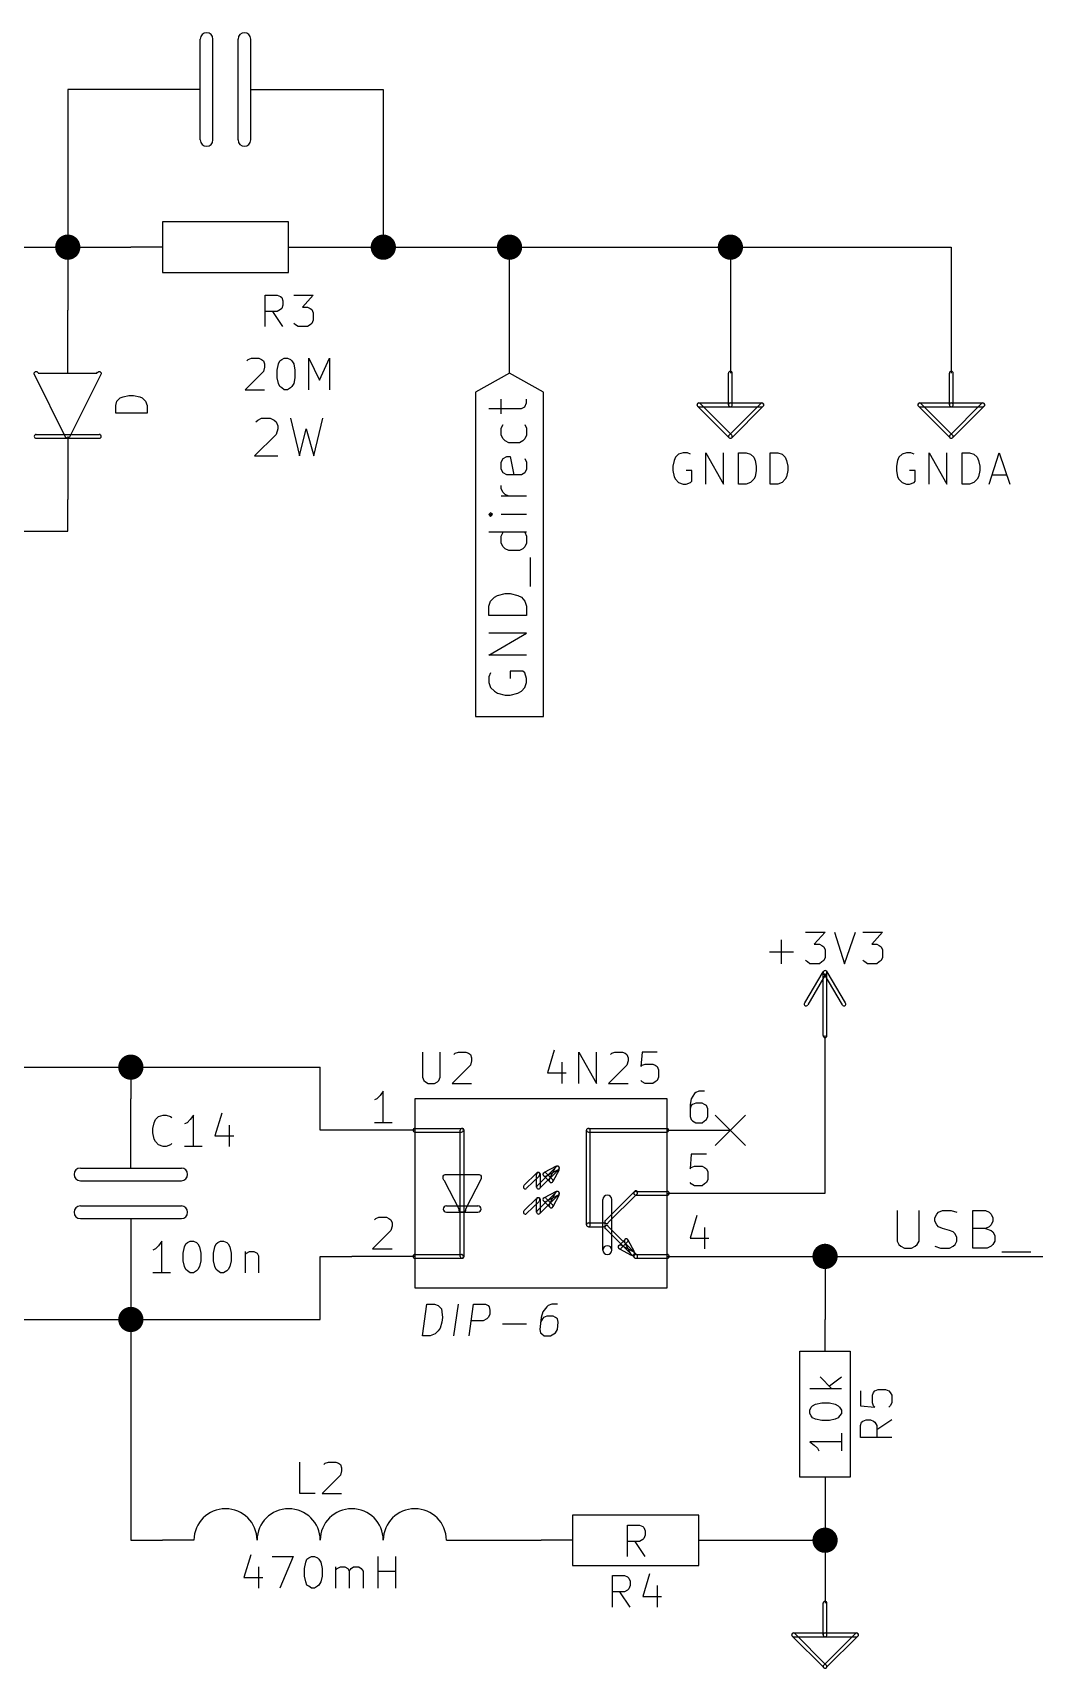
# Model space of a CAD drawing. Extents: x 10 to 287, y -200 to -10.
# Drawn here: x 199.3 to 239.6, y -161.4 to -95.5 of the extents above; entities that cross this region are included whole.
import ezdxf

# ---------------------------------------------------------------- set-up
doc = ezdxf.new("R2010")
doc.units = 0
doc.header["$MEASUREMENT"] = 0
doc.layers.add('BLACK', color=7, linetype='CONTINUOUS')
doc.layers.add('WHITE', color=7, linetype='CONTINUOUS')

msp = doc.modelspace()

# ---------------------------------------------------------------- linework, layer by layer
at = {"layer": 'Black'}
for p, q in [((205.994, -99.822), (205.994, -95.758)), ((206.502, -99.822), (206.502, -95.758)), ((207.518, -99.822), (207.518, -95.758)), ((208.026, -99.822), (208.026, -95.758)), ((203.2, -97.79), (200.66, -97.79)), ((200.66, -97.79), (200.66, -106.68)), ((205.994, -97.79), (203.2, -97.79)), ((208.026, -97.79), (210.82, -97.79)), ((210.82, -97.79), (213.36, -97.79)), ((213.36, -97.79), (213.36, -104.14)), ((204.47, -103.124), (204.47, -105.156)), ((209.55, -103.124), (204.47, -103.124)), ((209.55, -105.156), (209.55, -103.124)), ((185.42, -104.14), (203.2, -104.14)), ((204.47, -104.14), (203.2, -104.14)), ((209.55, -104.14), (210.82, -104.14)), ((210.82, -104.14), (236.22, -104.14)), ((218.44, -109.22), (218.44, -104.14)), ((227.33, -104.14), (227.33, -109.22)), ((236.22, -104.14), (236.22, -109.22)), ((204.47, -105.156), (209.55, -105.156)), ((200.66, -109.22), (200.66, -106.68)), ((207.874, -108.712), (207.924, -108.661)), ((207.924, -108.661), (208.051, -108.61)), ((208.051, -108.61), (208.356, -108.61)), ((208.356, -108.61), (208.458, -108.661)), ((208.458, -108.661), (208.534, -108.712)), ((209.194, -108.712), (209.271, -108.661)), ((209.271, -108.661), (209.372, -108.61)), ((209.372, -108.61), (209.499, -108.61)), ((209.499, -108.61), (209.626, -108.661)), ((209.626, -108.661), (209.677, -108.712)), ((210.363, -109.88), (210.363, -108.61)), ((210.363, -108.61), (210.795, -109.499)), ((210.795, -109.499), (211.201, -108.61)), ((211.201, -108.61), (211.201, -109.88)), ((199.314, -109.195), (199.365, -109.144)), ((199.314, -109.245), (199.314, -109.195)), ((200.584, -111.811), (199.314, -109.245)), ((199.365, -109.144), (199.415, -109.144)), ((199.415, -109.144), (199.466, -109.195)), ((199.466, -109.195), (199.466, -109.22)), ((199.466, -109.22), (201.828, -109.22)), ((202.006, -109.245), (200.736, -111.785)), ((201.828, -109.22), (201.854, -109.169)), ((201.854, -109.169), (201.879, -109.169)), ((201.879, -109.169), (201.905, -109.144)), ((201.905, -109.144), (201.955, -109.144)), ((201.955, -109.144), (202.006, -109.195)), ((202.006, -109.195), (202.006, -109.245)), ((208.534, -109.144), (207.797, -109.88)), ((208.534, -108.712), (208.585, -108.839)), ((208.585, -108.966), (208.534, -109.144)), ((208.585, -108.839), (208.585, -108.966)), ((209.093, -109.093), (209.144, -108.839)), ((209.093, -109.398), (209.093, -109.093)), ((209.144, -108.839), (209.194, -108.712)), ((209.677, -108.712), (209.753, -108.839)), ((209.753, -108.839), (209.804, -109.093)), ((209.804, -109.093), (209.804, -109.398)), ((218.44, -109.22), (217.068, -109.982)), ((219.812, -109.982), (218.44, -109.22)), ((227.254, -110.49), (227.254, -109.22)), ((227.406, -110.49), (227.406, -109.22)), ((236.144, -110.49), (236.144, -109.22)), ((236.296, -110.49), (236.296, -109.22)), ((207.797, -109.88), (208.585, -109.88)), ((209.144, -109.626), (209.093, -109.398)), ((209.194, -109.753), (209.144, -109.626)), ((209.271, -109.804), (209.194, -109.753)), ((209.372, -109.88), (209.271, -109.804)), ((209.499, -109.88), (209.372, -109.88)), ((209.626, -109.804), (209.499, -109.88)), ((209.677, -109.753), (209.626, -109.804)), ((209.753, -109.626), (209.677, -109.753)), ((209.804, -109.398), (209.753, -109.626)), ((217.068, -109.982), (217.068, -123.038)), ((219.812, -123.038), (219.812, -109.982)), ((202.59, -110.515), (202.641, -110.338)), ((202.59, -110.82), (202.59, -110.515)), ((202.641, -110.338), (202.768, -110.211)), ((202.768, -110.211), (202.895, -110.16)), ((202.895, -110.16), (203.124, -110.109)), ((203.124, -110.109), (203.302, -110.109)), ((203.302, -110.109), (203.556, -110.16)), ((203.556, -110.16), (203.657, -110.211)), ((203.657, -110.211), (203.784, -110.338)), ((203.784, -110.338), (203.86, -110.515)), ((203.86, -110.515), (203.86, -110.82)), ((217.602, -110.642), (218.923, -110.642)), ((218.11, -110.846), (218.11, -110.261)), ((218.923, -110.642), (219.05, -110.566)), ((219.05, -110.566), (219.126, -110.414)), ((219.126, -110.414), (219.126, -110.261)), ((227.279, -111.811), (226.009, -110.541)), ((226.06, -110.414), (227.33, -110.414)), ((226.06, -110.566), (227.33, -110.566)), ((227.381, -111.709), (226.111, -110.439)), ((228.549, -110.439), (227.279, -111.709)), ((227.33, -110.414), (228.6, -110.414)), ((227.33, -110.566), (228.6, -110.566)), ((228.651, -110.541), (227.381, -111.811)), ((236.169, -111.811), (234.899, -110.541)), ((234.95, -110.414), (236.22, -110.414)), ((234.95, -110.566), (236.22, -110.566)), ((236.271, -111.709), (235.001, -110.439)), ((237.439, -110.439), (236.169, -111.709)), ((236.22, -110.414), (237.49, -110.414)), ((236.22, -110.566), (237.49, -110.566)), ((237.541, -110.541), (236.271, -111.811)), ((203.86, -110.82), (202.59, -110.82)), ((208.229, -111.176), (208.305, -111.1)), ((208.305, -111.1), (208.458, -111.023)), ((208.458, -111.023), (208.813, -111.023)), ((208.813, -111.023), (208.966, -111.1)), ((208.966, -111.1), (209.042, -111.176)), ((209.042, -111.176), (209.118, -111.328)), ((209.626, -111.023), (209.982, -112.547)), ((210.566, -112.547), (210.922, -111.023)), ((218.11, -111.43), (218.186, -111.277)), ((219.05, -111.277), (219.126, -111.43)), ((199.39, -111.684), (201.93, -111.684)), ((199.39, -111.836), (201.93, -111.836)), ((200.609, -111.811), (200.584, -111.811)), ((200.635, -111.836), (200.609, -111.811)), ((200.685, -111.836), (200.635, -111.836)), ((200.66, -111.76), (200.66, -114.3)), ((200.736, -111.785), (200.685, -111.836)), ((209.042, -111.684), (208.178, -112.547)), ((209.118, -111.455), (209.042, -111.684)), ((209.118, -111.328), (209.118, -111.455)), ((209.982, -112.547), (210.261, -111.455)), ((210.261, -111.455), (210.566, -112.547)), ((218.11, -111.709), (218.11, -111.43)), ((218.186, -111.862), (218.11, -111.709)), ((218.262, -111.938), (218.186, -111.862)), ((218.415, -112.014), (218.262, -111.938)), ((218.973, -111.938), (218.846, -112.014)), ((219.05, -111.862), (218.973, -111.938)), ((219.126, -111.709), (219.05, -111.862)), ((219.126, -111.43), (219.126, -111.709)), ((208.178, -112.547), (209.118, -112.547)), ((218.186, -112.649), (218.338, -112.573)), ((218.338, -112.573), (218.465, -112.573)), ((218.846, -112.014), (218.415, -112.014)), ((218.465, -112.573), (218.618, -113.309)), ((225.12, -112.598), (225.069, -112.725)), ((225.247, -112.471), (225.12, -112.598)), ((225.425, -112.42), (225.247, -112.471)), ((225.603, -112.42), (225.425, -112.42)), ((225.73, -112.471), (225.603, -112.42)), ((226.339, -113.69), (226.339, -112.42)), ((226.339, -112.42), (227.051, -113.69)), ((227.051, -113.69), (227.051, -112.42)), ((227.66, -113.69), (227.66, -112.42)), ((227.66, -112.42), (227.965, -112.42)), ((227.965, -112.42), (228.143, -112.471)), ((228.143, -112.471), (228.27, -112.598)), ((228.27, -112.598), (228.321, -112.725)), ((228.93, -113.69), (228.93, -112.42)), ((228.93, -112.42), (229.235, -112.42)), ((229.235, -112.42), (229.413, -112.471)), ((229.413, -112.471), (229.54, -112.598)), ((229.54, -112.598), (229.591, -112.725)), ((234.112, -112.598), (234.061, -112.725)), ((234.239, -112.471), (234.112, -112.598)), ((234.417, -112.42), (234.239, -112.471)), ((234.594, -112.42), (234.417, -112.42)), ((234.721, -112.471), (234.594, -112.42)), ((235.331, -113.69), (235.331, -112.42)), ((235.331, -112.42), (236.042, -113.69)), ((236.042, -113.69), (236.042, -112.42)), ((236.652, -113.69), (236.652, -112.42)), ((236.652, -112.42), (236.957, -112.42)), ((236.957, -112.42), (237.134, -112.471)), ((237.134, -112.471), (237.261, -112.598)), ((237.261, -112.598), (237.312, -112.725)), ((237.744, -113.69), (238.15, -112.42)), ((238.15, -112.42), (238.582, -113.69)), ((218.11, -112.801), (218.186, -112.649)), ((218.11, -113.081), (218.11, -112.801)), ((218.186, -113.233), (218.11, -113.081)), ((218.338, -113.309), (218.186, -113.233)), ((219.05, -113.233), (218.923, -113.309)), ((219.05, -112.649), (219.126, -112.801)), ((219.126, -113.081), (219.05, -113.233)), ((219.126, -112.801), (219.126, -113.081)), ((225.069, -112.725), (225.019, -112.954)), ((225.019, -112.954), (225.019, -113.132)), ((225.019, -113.132), (225.069, -113.386)), ((225.781, -113.132), (225.552, -113.132)), ((225.781, -113.563), (225.781, -113.132)), ((228.321, -112.725), (228.371, -112.954)), ((228.371, -113.132), (228.321, -113.386)), ((228.371, -112.954), (228.371, -113.132)), ((229.591, -112.725), (229.641, -112.954)), ((229.641, -113.132), (229.591, -113.386)), ((229.641, -112.954), (229.641, -113.132)), ((234.061, -112.725), (234.01, -112.954)), ((234.01, -112.954), (234.01, -113.132)), ((234.01, -113.132), (234.061, -113.386)), ((234.772, -113.132), (234.544, -113.132)), ((234.772, -113.563), (234.772, -113.132)), ((237.312, -112.725), (237.363, -112.954)), ((237.363, -113.132), (237.312, -113.386)), ((237.363, -112.954), (237.363, -113.132)), ((218.11, -113.868), (218.11, -113.741)), ((218.186, -114.021), (218.11, -113.868)), ((218.923, -113.309), (218.338, -113.309)), ((225.069, -113.386), (225.12, -113.487)), ((225.12, -113.487), (225.247, -113.614)), ((225.247, -113.614), (225.425, -113.69)), ((225.425, -113.69), (225.552, -113.69)), ((225.552, -113.69), (225.73, -113.614)), ((225.73, -113.614), (225.781, -113.563)), ((227.965, -113.69), (227.66, -113.69)), ((228.143, -113.614), (227.965, -113.69)), ((228.27, -113.487), (228.143, -113.614)), ((228.321, -113.386), (228.27, -113.487)), ((229.235, -113.69), (228.93, -113.69)), ((229.413, -113.614), (229.235, -113.69)), ((229.54, -113.487), (229.413, -113.614)), ((229.591, -113.386), (229.54, -113.487)), ((234.061, -113.386), (234.112, -113.487)), ((234.112, -113.487), (234.239, -113.614)), ((234.239, -113.614), (234.417, -113.69)), ((234.417, -113.69), (234.544, -113.69)), ((234.544, -113.69), (234.721, -113.614)), ((234.721, -113.614), (234.772, -113.563)), ((236.957, -113.69), (236.652, -113.69)), ((237.134, -113.614), (236.957, -113.69)), ((237.261, -113.487), (237.134, -113.614)), ((237.312, -113.386), (237.261, -113.487)), ((237.871, -113.309), (238.455, -113.309)), ((200.66, -115.57), (200.66, -114.3)), ((219.126, -114.173), (218.11, -114.173)), ((218.262, -114.097), (218.186, -114.021)), ((218.415, -114.173), (218.262, -114.097)), ((217.678, -114.833), (217.602, -114.91)), ((217.602, -114.91), (217.678, -114.986)), ((217.602, -114.91), (217.754, -114.91)), ((217.754, -114.91), (217.678, -114.833)), ((217.678, -114.986), (217.754, -114.91)), ((219.126, -114.91), (218.11, -114.91)), ((185.42, -115.57), (200.66, -115.57)), ((219.126, -115.621), (217.602, -115.621)), ((218.11, -115.773), (218.186, -115.621)), ((218.11, -116.053), (218.11, -115.773)), ((219.05, -115.621), (219.126, -115.773)), ((219.126, -115.773), (219.126, -116.053)), ((218.186, -116.205), (218.11, -116.053)), ((218.262, -116.281), (218.186, -116.205)), ((218.415, -116.357), (218.262, -116.281)), ((218.846, -116.357), (218.415, -116.357)), ((218.973, -116.281), (218.846, -116.357)), ((219.05, -116.205), (218.973, -116.281)), ((219.126, -116.053), (219.05, -116.205)), ((219.278, -117.805), (219.278, -116.637)), ((217.602, -118.593), (217.678, -118.389)), ((217.678, -118.389), (217.83, -118.237)), ((217.83, -118.237), (217.957, -118.161)), ((217.957, -118.161), (218.262, -118.085)), ((218.262, -118.085), (218.465, -118.085)), ((218.465, -118.085), (218.77, -118.161)), ((218.77, -118.161), (218.923, -118.237)), ((218.923, -118.237), (219.05, -118.389)), ((219.05, -118.389), (219.126, -118.593)), ((217.602, -118.974), (217.602, -118.593)), ((219.126, -118.974), (217.602, -118.974)), ((219.126, -118.593), (219.126, -118.974)), ((217.602, -120.574), (219.126, -119.685)), ((219.126, -119.685), (217.602, -119.685)), ((219.126, -120.574), (217.602, -120.574)), ((217.678, -121.285), (217.602, -121.437)), ((217.602, -121.437), (217.602, -121.666)), ((217.602, -121.666), (217.678, -121.869)), ((218.973, -121.209), (218.465, -121.209)), ((218.465, -121.209), (218.465, -121.514)), ((219.05, -121.285), (218.973, -121.209)), ((219.126, -121.514), (219.05, -121.285)), ((219.05, -121.869), (219.126, -121.666)), ((219.126, -121.666), (219.126, -121.514)), ((217.678, -121.869), (217.83, -122.022)), ((217.83, -122.022), (217.957, -122.098)), ((217.957, -122.098), (218.262, -122.174)), ((218.262, -122.174), (218.465, -122.174)), ((218.465, -122.174), (218.77, -122.098)), ((218.77, -122.098), (218.923, -122.022)), ((218.923, -122.022), (219.05, -121.869)), ((217.068, -123.038), (218.44, -123.038)), ((218.44, -123.038), (219.812, -123.038)), ((230.353, -131.724), (231.14, -131.724)), ((231.14, -131.724), (230.708, -132.207)), ((231.521, -131.724), (231.927, -132.994)), ((231.927, -132.994), (232.359, -131.724)), ((232.664, -131.724), (233.451, -131.724)), ((233.451, -131.724), (233.02, -132.207)), ((229.387, -132.994), (229.387, -132.029)), ((230.708, -132.207), (230.911, -132.207)), ((230.911, -132.207), (231.013, -132.258)), ((231.013, -132.258), (231.089, -132.309)), ((231.089, -132.309), (231.14, -132.436)), ((233.02, -132.207), (233.223, -132.207)), ((233.223, -132.207), (233.324, -132.258)), ((233.324, -132.258), (233.401, -132.309)), ((233.401, -132.309), (233.451, -132.436)), ((228.905, -132.512), (229.87, -132.512)), ((230.429, -132.918), (230.353, -132.867)), ((230.53, -132.994), (230.429, -132.918)), ((230.911, -132.994), (230.53, -132.994)), ((231.013, -132.918), (230.911, -132.994)), ((231.089, -132.867), (231.013, -132.918)), ((231.14, -132.74), (231.089, -132.867)), ((231.14, -132.436), (231.14, -132.74)), ((232.74, -132.918), (232.664, -132.867)), ((232.842, -132.994), (232.74, -132.918)), ((233.223, -132.994), (232.842, -132.994)), ((233.324, -132.918), (233.223, -132.994)), ((233.401, -132.867), (233.324, -132.918)), ((233.451, -132.74), (233.401, -132.867)), ((233.451, -132.436), (233.451, -132.74)), ((230.327, -134.569), (231.064, -133.325)), ((230.454, -134.645), (231.191, -133.401)), ((231.064, -135.89), (231.064, -133.35)), ((231.089, -133.401), (231.826, -134.645)), ((231.216, -133.325), (231.953, -134.569)), ((231.216, -135.89), (231.216, -133.35)), ((231.14, -142.24), (231.14, -135.89)), ((220.243, -136.474), (219.964, -137.389)), ((220.548, -136.957), (220.548, -137.82)), ((221.234, -137.82), (221.234, -136.55)), ((221.234, -136.55), (221.945, -137.82)), ((221.945, -137.82), (221.945, -136.55)), ((222.504, -136.652), (222.555, -136.601)), ((222.555, -136.601), (222.682, -136.55)), ((222.682, -136.55), (222.987, -136.55)), ((222.987, -136.55), (223.088, -136.601)), ((223.088, -136.601), (223.164, -136.652)), ((223.164, -136.652), (223.215, -136.779)), ((223.215, -136.906), (223.164, -137.084)), ((223.215, -136.779), (223.215, -136.906)), ((223.774, -136.55), (223.723, -137.135)), ((224.384, -136.55), (223.774, -136.55)), ((185.42, -137.16), (210.82, -137.16)), ((203.2, -137.16), (203.2, -138.43)), ((210.82, -139.7), (210.82, -137.16)), ((219.964, -137.389), (220.726, -137.389)), ((223.164, -137.084), (222.428, -137.82)), ((223.723, -137.135), (223.774, -137.084)), ((223.774, -137.084), (223.901, -137.033)), ((223.901, -137.033), (224.206, -137.033)), ((224.206, -137.033), (224.307, -137.084)), ((224.307, -137.084), (224.384, -137.135)), ((224.384, -137.135), (224.434, -137.262)), ((224.434, -137.566), (224.384, -137.693)), ((224.434, -137.262), (224.434, -137.566)), ((213.233, -138.303), (213.106, -138.43)), ((213.36, -138.125), (213.233, -138.303)), ((213.36, -139.395), (213.36, -138.125)), ((222.428, -137.82), (223.215, -137.82)), ((223.774, -137.744), (223.723, -137.693)), ((223.901, -137.82), (223.774, -137.744)), ((224.206, -137.82), (223.901, -137.82)), ((224.307, -137.744), (224.206, -137.82)), ((224.384, -137.693), (224.307, -137.744)), ((225.882, -138.227), (225.755, -138.43)), ((225.933, -138.176), (225.882, -138.227)), ((226.06, -138.125), (225.933, -138.176)), ((226.289, -138.125), (226.06, -138.125)), ((203.2, -141.224), (203.2, -138.43)), ((213.106, -138.43), (213.004, -138.481)), ((214.63, -138.43), (214.63, -146.05)), ((224.79, -138.43), (214.63, -138.43)), ((224.79, -146.05), (224.79, -138.43)), ((225.755, -138.43), (225.704, -138.659)), ((225.704, -138.659), (225.704, -139.141)), ((225.755, -138.709), (225.704, -138.836)), ((225.806, -138.659), (225.755, -138.709)), ((225.933, -138.608), (225.806, -138.659)), ((226.187, -138.608), (225.933, -138.608)), ((226.289, -138.659), (226.187, -138.608)), ((226.365, -138.709), (226.289, -138.659)), ((226.416, -138.836), (226.365, -138.709)), ((226.416, -139.141), (226.416, -138.836)), ((213.716, -139.395), (213.004, -139.395)), ((214.63, -139.624), (216.51, -139.624)), ((221.615, -139.624), (224.765, -139.624)), ((225.704, -139.141), (225.755, -139.268)), ((225.755, -139.268), (225.806, -139.319)), ((225.806, -139.319), (225.933, -139.395)), ((225.933, -139.395), (226.187, -139.395)), ((226.187, -139.395), (226.289, -139.319)), ((226.289, -139.319), (226.365, -139.268)), ((226.365, -139.268), (226.416, -139.141)), ((226.72, -139.09), (227.94, -140.31)), ((227.94, -139.09), (226.72, -140.31)), ((212.09, -139.7), (210.82, -139.7)), ((214.63, -139.7), (212.09, -139.7)), ((214.63, -139.776), (216.51, -139.776)), ((216.459, -144.78), (216.459, -139.7)), ((216.611, -144.78), (216.611, -139.7)), ((221.539, -143.51), (221.539, -139.7)), ((221.615, -139.776), (224.765, -139.776)), ((221.691, -143.51), (221.691, -139.7)), ((224.79, -139.7), (227.33, -139.7)), ((225.755, -140.665), (225.704, -141.249)), ((226.365, -140.665), (225.755, -140.665)), ((201.168, -141.224), (205.232, -141.224)), ((215.773, -141.554), (215.798, -141.503)), ((215.773, -141.656), (215.773, -141.554)), ((215.798, -141.503), (215.849, -141.478)), ((215.849, -141.478), (217.221, -141.478)), ((217.221, -141.478), (217.272, -141.503)), ((217.272, -141.503), (217.297, -141.554)), ((217.297, -141.554), (217.297, -141.656)), ((219.024, -141.91), (219.532, -141.427)), ((219.126, -142.037), (219.634, -141.554)), ((219.532, -141.986), (219.532, -141.478)), ((219.558, -141.935), (220.32, -141.173)), ((219.659, -142.037), (220.421, -141.275)), ((219.685, -141.986), (219.685, -141.478)), ((219.812, -141.529), (220.066, -141.783)), ((220.32, -141.148), (219.837, -141.402)), ((220.396, -141.3), (219.913, -141.554)), ((219.913, -141.427), (220.167, -141.681)), ((220.04, -141.681), (220.294, -141.199)), ((220.193, -141.757), (220.447, -141.275)), ((225.704, -141.249), (225.755, -141.199)), ((225.755, -141.199), (225.882, -141.148)), ((225.882, -141.148), (226.187, -141.148)), ((226.187, -141.148), (226.289, -141.199)), ((226.289, -141.199), (226.365, -141.249)), ((226.365, -141.249), (226.416, -141.376)), ((226.416, -141.376), (226.416, -141.681)), ((201.168, -141.732), (205.232, -141.732)), ((215.798, -141.707), (215.773, -141.656)), ((215.824, -141.732), (215.798, -141.707)), ((216.408, -142.875), (215.824, -141.732)), ((217.297, -141.656), (216.662, -142.875)), ((219.558, -142.951), (220.32, -142.189)), ((220.32, -142.164), (219.837, -142.418)), ((220.04, -142.697), (220.294, -142.215)), ((222.301, -143.332), (223.469, -142.164)), ((223.52, -142.164), (224.79, -142.164)), ((224.79, -142.24), (227.33, -142.24)), ((225.755, -141.859), (225.704, -141.808)), ((225.882, -141.935), (225.755, -141.859)), ((226.187, -141.935), (225.882, -141.935)), ((226.289, -141.859), (226.187, -141.935)), ((226.365, -141.808), (226.289, -141.859)), ((226.416, -141.681), (226.365, -141.808)), ((227.33, -142.24), (231.14, -142.24)), ((201.168, -142.748), (205.232, -142.748)), ((215.9, -142.748), (217.17, -142.748)), ((216.408, -142.926), (216.408, -142.875)), ((216.662, -142.875), (216.662, -142.926)), ((219.024, -142.926), (219.532, -142.443)), ((219.126, -143.053), (219.634, -142.57)), ((219.532, -143.002), (219.532, -142.494)), ((219.659, -143.053), (220.421, -142.291)), ((219.685, -143.002), (219.685, -142.494)), ((219.812, -142.545), (220.066, -142.799)), ((220.396, -142.316), (219.913, -142.57)), ((219.913, -142.443), (220.167, -142.697)), ((220.193, -142.773), (220.447, -142.291)), ((222.199, -144.526), (222.199, -142.494)), ((222.402, -143.434), (223.571, -142.265)), ((222.555, -144.526), (222.555, -142.494)), ((223.52, -142.316), (224.79, -142.316)), ((201.168, -143.256), (205.232, -143.256)), ((203.2, -143.256), (203.2, -146.05)), ((213.004, -143.307), (213.055, -143.256)), ((213.055, -143.256), (213.182, -143.205)), ((213.182, -143.205), (213.487, -143.205)), ((213.487, -143.205), (213.589, -143.256)), ((213.589, -143.256), (213.665, -143.307)), ((213.665, -143.307), (213.716, -143.434)), ((213.716, -143.561), (213.665, -143.739)), ((213.716, -143.434), (213.716, -143.561)), ((215.9, -143.002), (217.17, -143.002)), ((216.433, -142.977), (216.408, -142.926)), ((216.484, -143.002), (216.433, -142.977)), ((216.586, -143.002), (216.484, -143.002)), ((216.637, -142.977), (216.586, -143.002)), ((216.662, -142.926), (216.637, -142.977)), ((221.615, -143.434), (222.225, -143.434)), ((222.402, -143.561), (223.571, -144.729)), ((225.984, -143.129), (225.704, -144.043)), ((204.445, -144.17), (204.318, -144.348)), ((204.445, -145.44), (204.445, -144.17)), ((205.41, -144.272), (205.486, -144.221)), ((205.486, -144.221), (205.588, -144.17)), ((205.588, -144.17), (205.715, -144.17)), ((205.715, -144.17), (205.842, -144.221)), ((205.842, -144.221), (205.892, -144.272)), ((206.629, -144.272), (206.705, -144.221)), ((206.705, -144.221), (206.807, -144.17)), ((206.807, -144.17), (206.934, -144.17)), ((206.934, -144.17), (207.061, -144.221)), ((207.061, -144.221), (207.112, -144.272)), ((213.665, -143.739), (212.928, -144.475)), ((221.615, -143.586), (222.225, -143.586)), ((222.301, -143.662), (223.469, -144.831)), ((223.088, -144.094), (222.834, -144.348)), ((223.19, -144.196), (222.936, -144.45)), ((223.317, -144.678), (223.063, -144.196)), ((223.469, -144.602), (223.215, -144.12)), ((225.704, -144.043), (226.466, -144.043)), ((226.289, -143.612), (226.289, -144.475)), ((204.191, -144.475), (204.089, -144.526)), ((204.318, -144.348), (204.191, -144.475)), ((205.308, -144.653), (205.359, -144.399)), ((205.308, -144.958), (205.308, -144.653)), ((205.359, -144.399), (205.41, -144.272)), ((205.892, -144.272), (205.969, -144.399)), ((205.969, -144.399), (206.019, -144.653)), ((206.019, -144.653), (206.019, -144.958)), ((206.527, -144.653), (206.578, -144.399)), ((206.527, -144.958), (206.527, -144.653)), ((206.578, -144.399), (206.629, -144.272)), ((207.112, -144.272), (207.188, -144.399)), ((207.188, -144.399), (207.239, -144.653)), ((207.239, -144.653), (207.239, -144.958)), ((207.797, -144.577), (207.797, -145.44)), ((207.797, -144.704), (207.848, -144.653)), ((207.848, -144.653), (207.975, -144.577)), ((207.975, -144.577), (208.153, -144.577)), ((208.153, -144.577), (208.28, -144.653)), ((208.28, -144.653), (208.331, -144.755)), ((208.331, -144.755), (208.331, -145.44)), ((210.82, -147.32), (210.82, -144.78)), ((210.82, -144.78), (212.09, -144.78)), ((214.63, -144.78), (212.09, -144.78)), ((212.928, -144.475), (213.716, -144.475)), ((214.63, -144.704), (216.51, -144.704)), ((214.63, -144.856), (216.51, -144.856)), ((222.86, -144.475), (223.342, -144.729)), ((222.936, -144.323), (223.418, -144.577)), ((223.52, -144.704), (224.79, -144.704)), ((223.52, -144.856), (224.79, -144.856)), ((224.79, -144.78), (227.33, -144.78)), ((227.33, -144.78), (242.57, -144.78)), ((231.14, -144.78), (231.14, -147.32)), ((204.8, -145.44), (204.089, -145.44)), ((205.359, -145.186), (205.308, -144.958)), ((205.41, -145.313), (205.359, -145.186)), ((205.486, -145.364), (205.41, -145.313)), ((205.588, -145.44), (205.486, -145.364)), ((205.715, -145.44), (205.588, -145.44)), ((205.842, -145.364), (205.715, -145.44)), ((205.892, -145.313), (205.842, -145.364)), ((205.969, -145.186), (205.892, -145.313)), ((206.019, -144.958), (205.969, -145.186)), ((206.578, -145.186), (206.527, -144.958)), ((206.629, -145.313), (206.578, -145.186)), ((206.705, -145.364), (206.629, -145.313)), ((206.807, -145.44), (206.705, -145.364)), ((206.934, -145.44), (206.807, -145.44)), ((207.061, -145.364), (206.934, -145.44)), ((207.112, -145.313), (207.061, -145.364)), ((207.188, -145.186), (207.112, -145.313)), ((207.239, -144.958), (207.188, -145.186)), ((203.2, -146.05), (203.2, -156.21)), ((214.63, -146.05), (224.79, -146.05)), ((214.935, -147.98), (215.113, -146.71)), ((215.113, -146.71), (215.417, -146.71)), ((215.417, -146.71), (215.57, -146.761)), ((215.57, -146.761), (215.697, -146.888)), ((216.205, -147.98), (216.383, -146.71)), ((216.814, -147.98), (216.992, -146.71)), ((216.992, -146.71), (217.475, -146.71)), ((217.475, -146.71), (217.576, -146.761)), ((217.576, -146.761), (217.627, -146.812)), ((217.627, -146.812), (217.653, -146.939)), ((219.939, -146.812), (219.786, -147.015)), ((219.989, -146.761), (219.939, -146.812)), ((220.142, -146.71), (219.989, -146.761)), ((220.37, -146.71), (220.142, -146.71)), ((185.42, -147.32), (210.82, -147.32)), ((215.722, -147.422), (215.646, -147.676)), ((215.697, -146.888), (215.722, -147.015)), ((215.722, -147.015), (215.748, -147.244)), ((215.748, -147.244), (215.722, -147.422)), ((217.373, -147.371), (216.891, -147.371)), ((217.526, -147.295), (217.373, -147.371)), ((217.576, -147.244), (217.526, -147.295)), ((217.653, -147.117), (217.576, -147.244)), ((217.653, -146.939), (217.653, -147.117)), ((218.161, -147.498), (219.126, -147.498)), ((219.71, -147.244), (219.659, -147.726)), ((219.761, -147.295), (219.685, -147.422)), ((219.786, -147.015), (219.71, -147.244)), ((219.812, -147.244), (219.761, -147.295)), ((219.939, -147.193), (219.812, -147.244)), ((220.193, -147.193), (219.939, -147.193)), ((220.294, -147.244), (220.193, -147.193)), ((220.37, -147.295), (220.294, -147.244)), ((220.396, -147.422), (220.37, -147.295)), ((220.37, -147.726), (220.396, -147.422)), ((231.14, -148.59), (231.14, -147.32)), ((215.24, -147.98), (214.935, -147.98)), ((215.443, -147.904), (215.24, -147.98)), ((215.57, -147.777), (215.443, -147.904)), ((215.646, -147.676), (215.57, -147.777)), ((219.659, -147.726), (219.685, -147.853)), ((219.685, -147.853), (219.735, -147.904)), ((219.735, -147.904), (219.837, -147.98)), ((219.837, -147.98), (220.091, -147.98)), ((220.091, -147.98), (220.218, -147.904)), ((220.218, -147.904), (220.294, -147.853)), ((220.294, -147.853), (220.37, -147.726)), ((230.124, -153.67), (230.124, -148.59)), ((230.124, -148.59), (232.156, -148.59)), ((232.156, -148.59), (232.156, -153.67)), ((231.8, -150.114), (230.53, -150.114)), ((230.937, -149.631), (231.419, -150.114)), ((231.318, -149.987), (231.8, -149.631)), ((230.581, -150.851), (230.632, -150.8)), ((230.632, -150.8), (230.759, -150.724)), ((230.759, -150.724), (231.013, -150.673)), ((231.013, -150.673), (231.318, -150.673)), ((231.318, -150.673), (231.546, -150.724)), ((231.546, -150.724), (231.673, -150.8)), ((231.673, -150.8), (231.724, -150.851)), ((230.53, -150.978), (230.581, -150.851)), ((230.53, -151.105), (230.53, -150.978)), ((230.581, -151.206), (230.53, -151.105)), ((230.632, -151.282), (230.581, -151.206)), ((230.759, -151.333), (230.632, -151.282)), ((231.013, -151.384), (230.759, -151.333)), ((231.318, -151.384), (231.013, -151.384)), ((231.546, -151.333), (231.318, -151.384)), ((231.673, -151.282), (231.546, -151.333)), ((231.724, -151.206), (231.673, -151.282)), ((231.724, -150.851), (231.8, -150.978)), ((231.8, -151.105), (231.724, -151.206)), ((231.8, -150.978), (231.8, -151.105)), ((231.8, -151.892), (231.8, -152.603)), ((231.8, -152.248), (230.53, -152.248)), ((230.53, -152.248), (230.708, -152.375)), ((230.708, -152.375), (230.835, -152.502)), ((230.835, -152.502), (230.886, -152.603)), ((232.156, -153.67), (230.124, -153.67)), ((231.14, -153.67), (231.14, -154.94)), ((220.98, -155.194), (220.98, -157.226)), ((226.06, -155.194), (220.98, -155.194)), ((226.06, -157.226), (226.06, -155.194)), ((231.14, -154.94), (231.14, -158.75)), ((223.19, -156.87), (223.19, -155.6)), ((223.19, -155.6), (223.672, -155.6)), ((223.672, -155.6), (223.799, -155.651)), ((223.799, -155.651), (223.85, -155.702)), ((223.85, -155.702), (223.901, -155.829)), ((223.901, -156.007), (223.85, -156.134)), ((223.901, -155.829), (223.901, -156.007)), ((203.2, -156.21), (204.47, -156.21)), ((205.74, -156.21), (204.47, -156.21)), ((215.9, -156.21), (217.17, -156.21)), ((217.17, -156.21), (219.71, -156.21)), ((220.98, -156.21), (219.71, -156.21)), ((223.672, -156.261), (223.19, -156.261)), ((223.901, -156.87), (223.495, -156.261)), ((223.799, -156.185), (223.672, -156.261)), ((223.85, -156.134), (223.799, -156.185)), ((226.06, -156.21), (227.33, -156.21)), ((227.33, -156.21), (231.14, -156.21)), ((208.026, -156.794), (207.747, -157.709)), ((208.331, -157.277), (208.331, -158.14)), ((208.89, -156.87), (209.728, -156.87)), ((209.728, -156.87), (209.194, -158.14)), ((210.185, -157.353), (210.236, -157.099)), ((210.185, -157.658), (210.185, -157.353)), ((210.236, -157.099), (210.287, -156.972)), ((210.287, -156.972), (210.363, -156.921)), ((210.363, -156.921), (210.464, -156.87)), ((210.464, -156.87), (210.591, -156.87)), ((210.591, -156.87), (210.718, -156.921)), ((210.718, -156.921), (210.769, -156.972)), ((210.769, -156.972), (210.845, -157.099)), ((210.845, -157.099), (210.896, -157.353)), ((210.896, -157.353), (210.896, -157.658)), ((211.455, -158.14), (211.455, -157.277)), ((211.455, -157.404), (211.506, -157.353)), ((211.506, -157.353), (211.633, -157.277)), ((211.633, -157.277), (211.811, -157.277)), ((211.811, -157.277), (211.938, -157.353)), ((211.938, -157.353), (211.988, -157.455)), ((211.988, -157.455), (212.065, -157.353)), ((212.065, -157.353), (212.166, -157.277)), ((212.166, -157.277), (212.369, -157.277)), ((212.369, -157.277), (212.471, -157.353)), ((212.471, -157.353), (212.547, -157.455)), ((213.157, -158.14), (213.157, -156.87)), ((213.868, -158.14), (213.868, -156.87)), ((220.98, -157.226), (226.06, -157.226)), ((207.747, -157.709), (208.509, -157.709)), ((210.236, -157.886), (210.185, -157.658)), ((210.287, -158.013), (210.236, -157.886)), ((210.363, -158.064), (210.287, -158.013)), ((210.464, -158.14), (210.363, -158.064)), ((210.718, -158.064), (210.591, -158.14)), ((210.769, -158.013), (210.718, -158.064)), ((210.845, -157.886), (210.769, -158.013)), ((210.896, -157.658), (210.845, -157.886)), ((211.988, -157.455), (211.988, -158.14)), ((212.547, -157.455), (212.547, -158.14)), ((213.157, -157.455), (213.868, -157.455)), ((210.591, -158.14), (210.464, -158.14)), ((231.064, -160.02), (231.064, -158.75)), ((231.216, -160.02), (231.216, -158.75)), ((229.87, -159.944), (231.14, -159.944)), ((231.191, -161.239), (229.921, -159.969)), ((232.359, -159.969), (231.089, -161.239)), ((231.14, -159.944), (232.41, -159.944)), ((231.089, -161.341), (229.819, -160.071)), ((229.87, -160.096), (231.14, -160.096)), ((231.14, -160.096), (232.41, -160.096)), ((232.461, -160.071), (231.191, -161.341))]:
    msp.add_line(p, q, dxfattribs=at)
at = {"layer": 'Black', "const_width": 0.508}
for points in [[(200.406, -104.14, 1), (200.914, -104.14, 1)], [(213.106, -104.14, 1), (213.614, -104.14, 1)], [(218.186, -104.14, 1), (218.694, -104.14, 1)], [(227.076, -104.14, 1), (227.584, -104.14, 1)], [(202.946, -137.16, 1), (203.454, -137.16, 1)], [(230.886, -144.78, 1), (231.394, -144.78, 1)], [(202.946, -147.32, 1), (203.454, -147.32, 1)], [(230.886, -156.21, 1), (231.394, -156.21, 1)]]:
    msp.add_lwpolyline(points, format="xyb", close=True, dxfattribs=at)
at = {"layer": 'Black'}
for centre, radius, start, end in [((206.248, -95.758), 0.254, 360, 540), ((207.772, -95.758), 0.254, 360, 540), ((206.248, -99.822), 0.254, 180, 360), ((207.772, -99.822), 0.254, 180, 360), ((227.33, -109.22), 0.0762, 360, 540), ((236.22, -109.22), 0.0762, 360, 540), ((226.06, -110.49), 0.0762, 405, 585), ((226.06, -110.49), 0.0762, 90, 270), ((227.33, -110.49), 0.0762, 90, 270), ((227.33, -110.49), 0.0762, 180, 360), ((227.33, -110.49), 0.0762, 270, 450), ((228.6, -110.49), 0.0762, 315, 495), ((228.6, -110.49), 0.0762, 270, 450), ((234.95, -110.49), 0.0762, 405, 585), ((234.95, -110.49), 0.0762, 90, 270), ((236.22, -110.49), 0.0762, 90, 270), ((236.22, -110.49), 0.0762, 180, 360), ((236.22, -110.49), 0.0762, 270, 450), ((237.49, -110.49), 0.0762, 315, 495), ((237.49, -110.49), 0.0762, 270, 450), ((199.39, -111.76), 0.0762, 90, 270), ((201.93, -111.76), 0.0762, 270, 450), ((227.33, -111.76), 0.0762, 495, 675), ((227.33, -111.76), 0.0762, 225, 405), ((236.22, -111.76), 0.0762, 495, 675), ((236.22, -111.76), 0.0762, 225, 405), ((231.14, -133.35), 0.0762, 360, 540), ((231.14, -133.35), 0.0762, 30.9638, 210.964), ((231.14, -133.35), 0.0762, 329.036, 509.036), ((230.378, -134.62), 0.0762, 149.036, 329.036), ((231.902, -134.62), 0.0762, 210.964, 390.964), ((231.14, -135.89), 0.0762, 180, 360), ((214.63, -139.7), 0.0762, 90, 270), ((216.535, -139.7), 0.0762, 360, 540), ((216.51, -139.7), 0.0762, 270, 450), ((221.615, -139.7), 0.0762, 90, 270), ((221.615, -139.7), 0.0762, 360, 540), ((224.765, -139.7), 0.0762, 270, 450), ((201.168, -141.478), 0.254, 90, 270), ((205.232, -141.478), 0.254, 270, 450), ((219.583, -141.478), 0.0762, 313.603, 493.603), ((219.608, -141.478), 0.0762, 360, 540), ((219.862, -141.478), 0.0762, 45, 225), ((219.862, -141.478), 0.0762, 476.565, 656.565), ((220.37, -141.224), 0.0762, 333.435, 513.435), ((220.37, -141.224), 0.0762, 315, 495), ((220.37, -141.224), 0.0762, 296.565, 476.565), ((219.075, -141.986), 0.0762, 133.603, 313.603), ((219.608, -141.986), 0.0762, 135, 315), ((219.608, -141.986), 0.0762, 180, 360), ((220.116, -141.732), 0.0762, 153.435, 333.435), ((220.116, -141.732), 0.0762, 225, 405), ((220.37, -142.24), 0.0762, 333.435, 513.435), ((220.37, -142.24), 0.0762, 315, 495), ((220.37, -142.24), 0.0762, 296.565, 476.565), ((223.52, -142.24), 0.0762, 90, 270), ((223.52, -142.215), 0.0762, 315, 495), ((224.79, -142.24), 0.0762, 270, 450), ((201.168, -143.002), 0.254, 90, 270), ((205.232, -143.002), 0.254, 270, 450), ((215.9, -142.875), 0.127, 90, 270), ((217.17, -142.875), 0.127, 270, 450), ((219.583, -142.494), 0.0762, 313.603, 493.603), ((219.608, -142.494), 0.0762, 360, 540), ((219.862, -142.494), 0.0762, 45, 225), ((219.862, -142.494), 0.0762, 476.565, 656.565), ((220.116, -142.748), 0.0762, 153.435, 333.435), ((220.116, -142.748), 0.0762, 225, 405), ((222.377, -142.494), 0.1778, 360, 540), ((219.075, -143.002), 0.0762, 133.603, 313.603), ((219.608, -143.002), 0.0762, 135, 315), ((219.608, -143.002), 0.0762, 180, 360), ((221.615, -143.51), 0.0762, 90, 270), ((221.615, -143.51), 0.0762, 180, 360), ((222.225, -143.51), 0.0762, 270, 450), ((222.352, -143.383), 0.0762, 135, 315), ((222.352, -143.612), 0.0762, 45, 225), ((223.139, -144.145), 0.0762, 386.565, 566.565), ((223.139, -144.145), 0.0762, 315, 495), ((214.63, -144.78), 0.0762, 90, 270), ((216.535, -144.78), 0.0762, 180, 360), ((216.51, -144.78), 0.0762, 270, 450), ((222.377, -144.526), 0.1778, 0, 180), ((222.377, -144.526), 0.1778, 180, 360), ((222.377, -144.526), 0.1778, 180, 360), ((222.885, -144.399), 0.0762, 63.4349, 243.435), ((222.885, -144.399), 0.0762, 495, 675), ((223.393, -144.653), 0.0762, 206.565, 386.565), ((223.393, -144.653), 0.0762, 243.435, 423.435), ((223.52, -144.78), 0.0762, 90, 270), ((223.52, -144.78), 0.0762, 225, 405), ((224.79, -144.78), 0.0762, 270, 450), ((207.01, -156.21), 1.27, -359.9, -180.1), ((209.55, -156.21), 1.27, -359.9, -180.1), ((212.09, -156.21), 1.27, -359.9, -180.1), ((214.63, -156.21), 1.27, -359.9, -180.1), ((231.14, -158.75), 0.0762, 360, 540), ((229.87, -160.02), 0.0762, 405, 585), ((229.87, -160.02), 0.0762, 90, 270), ((231.14, -160.02), 0.0762, 90, 270), ((231.14, -160.02), 0.0762, 180, 360), ((231.14, -160.02), 0.0762, 270, 450), ((232.41, -160.02), 0.0762, 315, 495), ((232.41, -160.02), 0.0762, 270, 450), ((231.14, -161.29), 0.0762, 495, 675), ((231.14, -161.29), 0.0762, 225, 405)]:
    msp.add_arc(centre, radius, start, end, dxfattribs=at)
at = {"layer": 'White'}
for p, q in [((208.61, -107.34), (208.61, -106.07)), ((208.61, -106.07), (209.093, -106.07)), ((209.093, -106.07), (209.22, -106.121)), ((209.22, -106.655), (209.093, -106.731)), ((209.22, -106.121), (209.271, -106.172)), ((209.271, -106.604), (209.22, -106.655)), ((209.271, -106.172), (209.321, -106.299)), ((209.321, -106.477), (209.271, -106.604)), ((209.321, -106.299), (209.321, -106.477)), ((209.753, -106.07), (210.541, -106.07)), ((210.541, -106.07), (210.109, -106.553)), ((210.109, -106.553), (210.312, -106.553)), ((210.312, -106.553), (210.414, -106.604)), ((210.414, -106.604), (210.49, -106.655)), ((210.49, -106.655), (210.541, -106.782)), ((209.093, -106.731), (208.61, -106.731)), ((209.321, -107.34), (208.915, -106.731)), ((209.829, -107.264), (209.753, -107.213)), ((209.931, -107.34), (209.829, -107.264)), ((210.312, -107.34), (209.931, -107.34)), ((210.414, -107.264), (210.312, -107.34)), ((210.49, -107.213), (210.414, -107.264)), ((210.541, -107.086), (210.49, -107.213)), ((210.541, -106.782), (210.541, -107.086)), ((214.935, -136.55), (214.935, -137.566)), ((215.646, -137.566), (215.646, -136.55)), ((216.205, -136.652), (216.256, -136.601)), ((216.256, -136.601), (216.383, -136.55)), ((216.383, -136.55), (216.687, -136.55)), ((216.687, -136.55), (216.789, -136.601)), ((216.789, -136.601), (216.865, -136.652)), ((216.865, -136.652), (216.916, -136.779)), ((216.916, -136.906), (216.865, -137.084)), ((216.916, -136.779), (216.916, -136.906)), ((214.935, -137.566), (214.986, -137.693)), ((215.595, -137.693), (215.646, -137.566)), ((216.865, -137.084), (216.129, -137.82)), ((214.986, -137.693), (215.062, -137.744)), ((215.062, -137.744), (215.163, -137.82)), ((215.163, -137.82), (215.417, -137.82)), ((215.417, -137.82), (215.544, -137.744)), ((215.544, -137.744), (215.595, -137.693)), ((216.129, -137.82), (216.916, -137.82)), ((204.089, -139.624), (204.14, -139.395)), ((204.089, -139.802), (204.089, -139.624)), ((204.14, -139.395), (204.191, -139.268)), ((204.191, -139.268), (204.318, -139.141)), ((204.318, -139.141), (204.495, -139.09)), ((204.495, -139.09), (204.622, -139.09)), ((204.622, -139.09), (204.8, -139.141)), ((204.8, -139.141), (204.851, -139.192)), ((205.461, -139.395), (205.359, -139.446)), ((205.588, -139.268), (205.461, -139.395)), ((205.715, -139.09), (205.588, -139.268)), ((205.715, -140.36), (205.715, -139.09)), ((206.858, -139.014), (206.578, -139.929)), ((207.162, -139.497), (207.162, -140.36)), ((204.14, -140.056), (204.089, -139.802)), ((204.191, -140.157), (204.14, -140.056)), ((204.318, -140.284), (204.191, -140.157)), ((204.495, -140.36), (204.318, -140.284)), ((204.8, -140.284), (204.622, -140.36)), ((204.851, -140.233), (204.8, -140.284)), ((206.578, -139.929), (207.34, -139.929)), ((204.622, -140.36), (204.495, -140.36)), ((206.07, -140.36), (205.359, -140.36)), ((234.036, -142.926), (234.036, -144.17)), ((234.925, -144.17), (234.925, -142.926)), ((235.56, -143.231), (235.636, -143.078)), ((235.56, -143.358), (235.56, -143.231)), ((235.636, -143.51), (235.56, -143.358)), ((235.636, -143.078), (235.712, -143.002)), ((235.712, -143.586), (235.636, -143.51)), ((235.712, -143.002), (235.864, -142.926)), ((235.864, -142.926), (236.22, -142.926)), ((236.22, -142.926), (236.449, -143.002)), ((237.084, -144.45), (237.084, -142.926)), ((237.084, -142.926), (237.592, -142.926)), ((237.592, -142.926), (237.744, -143.002)), ((237.744, -143.002), (237.82, -143.078)), ((237.82, -143.51), (237.744, -143.586)), ((237.82, -143.078), (237.896, -143.231)), ((237.896, -143.358), (237.82, -143.51)), ((237.896, -143.231), (237.896, -143.358)), ((234.036, -144.17), (234.112, -144.297)), ((234.848, -144.297), (234.925, -144.17)), ((235.864, -143.662), (235.712, -143.586)), ((236.144, -143.739), (235.864, -143.662)), ((236.296, -143.789), (236.144, -143.739)), ((236.372, -143.866), (236.296, -143.789)), ((236.449, -144.018), (236.372, -143.866)), ((236.372, -144.297), (236.449, -144.17)), ((236.449, -144.17), (236.449, -144.018)), ((237.592, -143.662), (237.084, -143.662)), ((237.744, -143.586), (237.592, -143.662)), ((237.592, -143.662), (237.82, -143.739)), ((237.82, -143.739), (237.896, -143.789)), ((237.896, -143.789), (237.973, -143.942)), ((237.973, -144.17), (237.896, -144.297)), ((237.973, -143.942), (237.973, -144.17)), ((234.112, -144.297), (234.188, -144.374)), ((234.188, -144.374), (234.34, -144.45)), ((234.34, -144.45), (234.62, -144.45)), ((234.62, -144.45), (234.772, -144.374)), ((234.772, -144.374), (234.848, -144.297)), ((235.56, -144.374), (235.788, -144.45)), ((235.788, -144.45), (236.144, -144.45)), ((236.144, -144.45), (236.296, -144.374)), ((236.296, -144.374), (236.372, -144.297)), ((237.668, -144.45), (237.084, -144.45)), ((237.82, -144.374), (237.668, -144.45)), ((237.896, -144.297), (237.82, -144.374)), ((238.252, -144.602), (239.42, -144.602)), ((233.147, -150.19), (233.274, -150.139)), ((233.274, -150.139), (233.578, -150.139)), ((233.578, -150.139), (233.705, -150.19)), ((232.562, -150.19), (232.562, -150.8)), ((232.562, -150.8), (233.147, -150.851)), ((233.045, -150.368), (233.096, -150.266)), ((233.045, -150.673), (233.045, -150.368)), ((233.096, -150.8), (233.045, -150.673)), ((233.096, -150.266), (233.147, -150.19)), ((233.147, -150.851), (233.096, -150.8)), ((233.705, -150.19), (233.756, -150.266)), ((233.756, -150.8), (233.705, -150.851)), ((233.756, -150.266), (233.832, -150.368)), ((233.832, -150.673), (233.756, -150.8)), ((233.832, -150.368), (233.832, -150.673)), ((232.562, -151.587), (232.613, -151.46)), ((232.613, -151.46), (232.664, -151.409)), ((232.664, -151.409), (232.791, -151.359)), ((232.791, -151.359), (232.969, -151.359)), ((232.969, -151.359), (233.096, -151.409)), ((233.096, -151.409), (233.147, -151.46)), ((233.147, -151.46), (233.223, -151.587)), ((233.832, -151.359), (233.223, -151.765)), ((232.562, -152.07), (232.562, -151.587)), ((233.832, -152.07), (232.562, -152.07)), ((233.223, -151.587), (233.223, -152.07)), ((210.007, -154.33), (210.007, -153.06)), ((210.972, -153.162), (211.023, -153.111)), ((211.023, -153.111), (211.15, -153.06)), ((211.15, -153.06), (211.455, -153.06)), ((211.455, -153.06), (211.557, -153.111)), ((211.557, -153.111), (211.633, -153.162)), ((211.633, -153.162), (211.684, -153.289)), ((211.684, -153.416), (211.633, -153.594)), ((211.684, -153.289), (211.684, -153.416)), ((211.633, -153.594), (210.896, -154.33)), ((210.617, -154.33), (210.007, -154.33)), ((210.896, -154.33), (211.684, -154.33)), ((222.58, -158.902), (222.58, -157.632)), ((222.58, -157.632), (223.063, -157.632)), ((223.063, -157.632), (223.19, -157.683)), ((223.19, -157.683), (223.241, -157.734)), ((223.241, -157.734), (223.291, -157.861)), ((223.291, -158.039), (223.241, -158.166)), ((223.291, -157.861), (223.291, -158.039)), ((224.079, -157.556), (223.799, -158.471)), ((224.384, -158.039), (224.384, -158.902)), ((223.063, -158.293), (222.58, -158.293)), ((223.291, -158.902), (222.885, -158.293)), ((223.19, -158.217), (223.063, -158.293)), ((223.241, -158.166), (223.19, -158.217)), ((223.799, -158.471), (224.561, -158.471))]:
    msp.add_line(p, q, dxfattribs=at)

doc.saveas('drawing.dxf')
